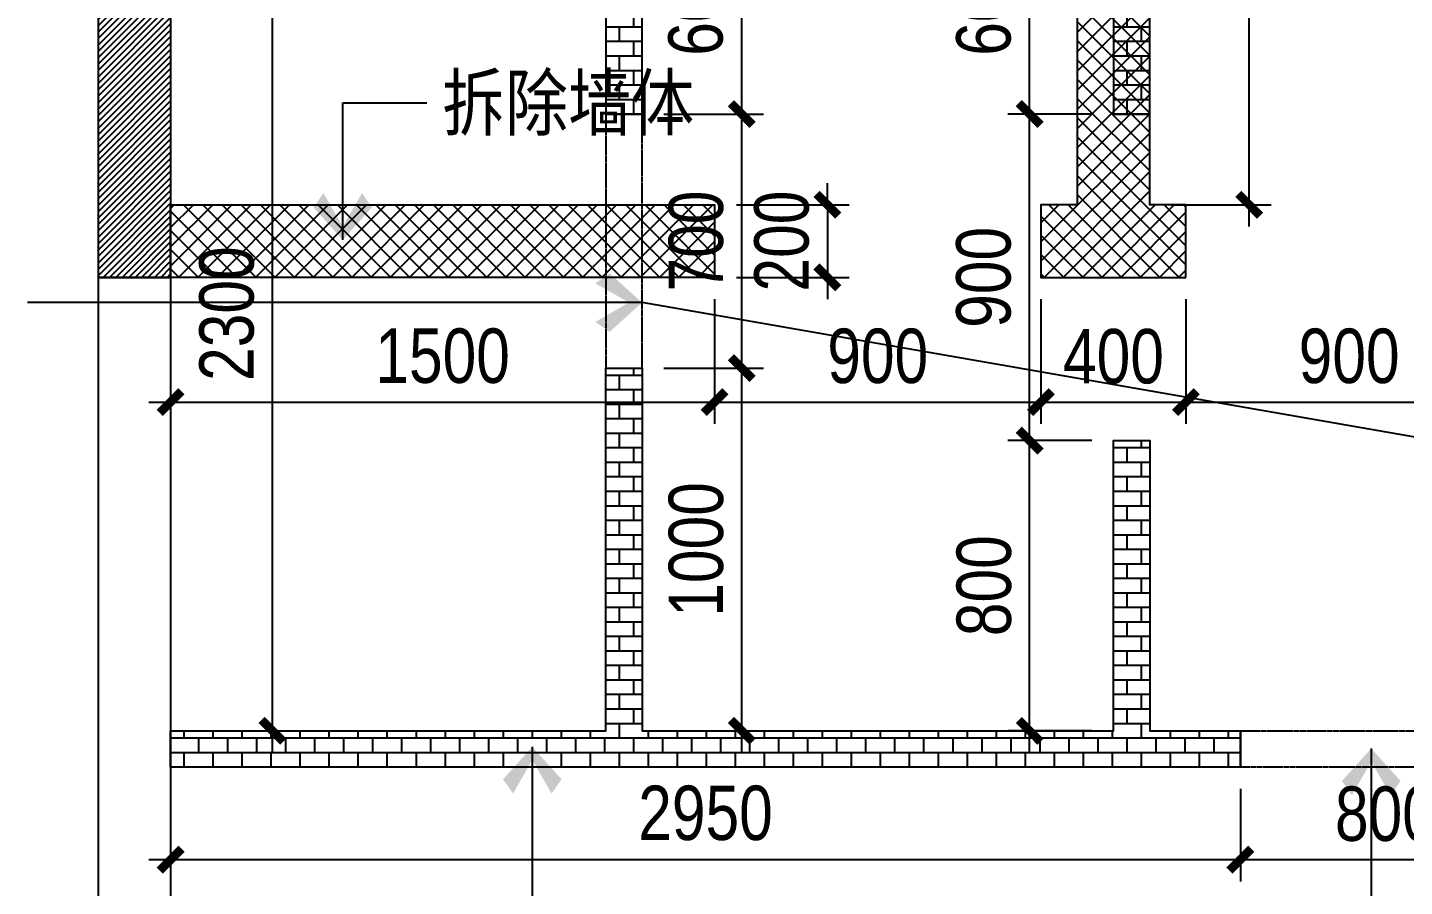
# Model space of a CAD drawing. Extents: x 160245 to 405305, y -111140 to 232735.
# Drawn here: x 334168 to 337965, y -101170 to -98802 of the extents above; entities that cross this region are included whole.
import ezdxf

# ---------------------------------------------------------------- set-up
doc = ezdxf.new("R2010")
doc.units = 0
doc.header["$LTSCALE"] = 10
doc.header["$MEASUREMENT"] = 0
doc.linetypes.add('DASH', pattern=[0.35, 0.25, -0.1])
doc.layers.get('Defpoints').update_dxf_attribs({"color": 229})
for name, color, linetype in [('P-N wall 新建隔墙2', 241, 'Continuous'), ('P-O wall 原始墙体', 245, 'Continuous'), ('P-O wall 拆除墙体', 245, 'Continuous')]:
    doc.layers.add(name, color=color, linetype=linetype)
doc.styles.add('PDC DIM', font='PMingLiU-ExtB.ttf', dxfattribs={"width": 0.85})
doc.dimstyles.new('PDC-A2', dxfattribs={"dimscale": 0, "dimtxt": 2.5, "dimasz": 1, "dimexe": 1, "dimexo": 1, "dimgap": 0.7, "dimtad": 1, "dimdec": 0, "dimtxsty": 'PDC DIM', "dimblk": 'ARCHTICK', "dimcen": 1, "dimdle": 1, "dimclrd": 8, "dimclre": 8, "dimclrt": 9, "dimadec": 0, "dimazin": 0, "dimtfac": 1, "dimtdec": 0, "dimtix": 1, "dimtmove": 2, "dimatfit": 3, "dimldrblk": 'PDC A2 T R', "dimfxl": 10, "dimfxlon": 1, "dimarcsym": 0})

# ---------------------------------------------------------------- blocks, each defined once
blk = doc.blocks.new('_ArchTick')
at = {"color": 0, "linetype": 'ByBlock', "const_width": 0.4}
blk.add_lwpolyline([(-0.5, -0.5), (0.5, 0.5)], dxfattribs=at)
blk = doc.blocks.new('*D1988')
at = {"layer": 'Defpoints', "color": 0, "transparency": 16777216}
for p in [(334562.5, -99490.6), (336062.5, -99490.6), (336062.5, -99834.5)]:
    blk.add_point(p, dxfattribs=at)
at = {"layer": 'P-O wall 拆除墙体', "color": 8, "lineweight": -2, "transparency": 16777216}
for p, q in [((334562.5, -99550.6), (334562.5, -99894.5)), ((336062.5, -99550.6), (336062.5, -99894.5)), ((334502.5, -99834.5), (336122.5, -99834.5))]:
    blk.add_line(p, q, dxfattribs=at)
at = {"layer": 'P-O wall 拆除墙体', "color": 8, "lineweight": -2, "transparency": 16777216, "xscale": 60, "yscale": 60, "zscale": 60, "rotation": 180}
blk.add_blockref('_ArchTick', (334562.5, -99834.5), dxfattribs=at)
at = {"layer": 'P-O wall 拆除墙体', "color": 8, "lineweight": -2, "transparency": 16777216, "xscale": 60, "yscale": 60, "zscale": 60}
blk.add_blockref('_ArchTick', (336062.5, -99834.5), dxfattribs=at)
at = {"layer": 'P-O wall 拆除墙体', "color": 9, "transparency": 16777216, "insert": (335312.5, -99707.6), "char_height": 150, "attachment_point": 5, "style": 'PDC DIM'}
blk.add_mtext('1500', dxfattribs=at)
blk = doc.blocks.new('PDC A2 T R')
at = {"color": 0, "linetype": 'ByBlock'}
blk.add_line((0, 0), (-2, 0), dxfattribs=at)
for points in [[(-2.147, 0.886), (-1.491, 1.345), (-0.6, 0), (0, 0)], [(-2.147, -0.886), (-1.491, -1.345), (-0.6, 0), (0, 0)]]:
    blk.add_solid(points, dxfattribs=at)
blk = doc.blocks.new('*D1989')
at = {"layer": 'Defpoints', "color": 0, "transparency": 16777216}
for p in [(336062.5, -99490.6), (336962.5, -99490.6), (336962.5, -99834.5)]:
    blk.add_point(p, dxfattribs=at)
at = {"layer": 'P-O wall 拆除墙体', "color": 8, "lineweight": -2, "transparency": 16777216}
for p, q in [((336062.5, -99550.6), (336062.5, -99894.5)), ((336962.5, -99550.6), (336962.5, -99894.5)), ((336002.5, -99834.5), (337022.5, -99834.5))]:
    blk.add_line(p, q, dxfattribs=at)
at = {"layer": 'P-O wall 拆除墙体', "color": 8, "lineweight": -2, "transparency": 16777216, "xscale": 60, "yscale": 60, "zscale": 60, "rotation": 180}
blk.add_blockref('_ArchTick', (336062.5, -99834.5), dxfattribs=at)
at = {"layer": 'P-O wall 拆除墙体', "color": 8, "lineweight": -2, "transparency": 16777216, "xscale": 60, "yscale": 60, "zscale": 60}
blk.add_blockref('_ArchTick', (336962.5, -99834.5), dxfattribs=at)
at = {"layer": 'P-O wall 拆除墙体', "color": 9, "transparency": 16777216, "insert": (336512.5, -99708), "char_height": 150, "attachment_point": 5, "style": 'PDC DIM'}
blk.add_mtext('900', dxfattribs=at)
blk = doc.blocks.new('*D1990')
at = {"layer": 'Defpoints', "color": 0, "transparency": 16777216}
for p in [(336962.5, -99490.6), (337362.5, -99490.6), (337362.5, -99834.5)]:
    blk.add_point(p, dxfattribs=at)
at = {"layer": 'P-O wall 拆除墙体', "color": 8, "lineweight": -2, "transparency": 16777216}
for p, q in [((336962.5, -99550.6), (336962.5, -99894.5)), ((337362.5, -99550.6), (337362.5, -99894.5)), ((336902.5, -99834.5), (337422.5, -99834.5))]:
    blk.add_line(p, q, dxfattribs=at)
at = {"layer": 'P-O wall 拆除墙体', "color": 8, "lineweight": -2, "transparency": 16777216, "xscale": 60, "yscale": 60, "zscale": 60, "rotation": 180}
blk.add_blockref('_ArchTick', (336962.5, -99834.5), dxfattribs=at)
at = {"layer": 'P-O wall 拆除墙体', "color": 8, "lineweight": -2, "transparency": 16777216, "xscale": 60, "yscale": 60, "zscale": 60}
blk.add_blockref('_ArchTick', (337362.5, -99834.5), dxfattribs=at)
at = {"layer": 'P-O wall 拆除墙体', "color": 9, "transparency": 16777216, "insert": (337162.5, -99709), "char_height": 150, "attachment_point": 5, "style": 'PDC DIM'}
blk.add_mtext('400', dxfattribs=at)
blk = doc.blocks.new('*D1991')
at = {"layer": 'Defpoints', "color": 0, "transparency": 16777216}
for p in [(337362.5, -99490.6), (338262.5, -99490.6), (338262.5, -99834.5)]:
    blk.add_point(p, dxfattribs=at)
at = {"layer": 'P-O wall 拆除墙体', "color": 8, "lineweight": -2, "transparency": 16777216}
for p, q in [((337362.5, -99550.6), (337362.5, -99894.5)), ((338262.5, -99550.6), (338262.5, -99894.5)), ((337302.5, -99834.5), (338322.5, -99834.5))]:
    blk.add_line(p, q, dxfattribs=at)
at = {"layer": 'P-O wall 拆除墙体', "color": 8, "lineweight": -2, "transparency": 16777216, "xscale": 60, "yscale": 60, "zscale": 60, "rotation": 180}
blk.add_blockref('_ArchTick', (337362.5, -99834.5), dxfattribs=at)
at = {"layer": 'P-O wall 拆除墙体', "color": 8, "lineweight": -2, "transparency": 16777216, "xscale": 60, "yscale": 60, "zscale": 60}
blk.add_blockref('_ArchTick', (338262.5, -99834.5), dxfattribs=at)
at = {"layer": 'P-O wall 拆除墙体', "color": 9, "transparency": 16777216, "insert": (337812.5, -99708), "char_height": 150, "attachment_point": 5, "style": 'PDC DIM'}
blk.add_mtext('900', dxfattribs=at)
blk = doc.blocks.new('*D1993')
at = {"layer": 'Defpoints', "color": 0, "transparency": 16777216}
for p in [(337262.5, -96540.6), (337537.1, -96540.6), (337262.5, -99290.6)]:
    blk.add_point(p, dxfattribs=at)
at = {"layer": 'P-O wall 拆除墙体', "color": 8, "lineweight": -2, "transparency": 16777216}
for p, q in [((337537.1, -99350.6), (337537.1, -96480.6)), ((337322.5, -96540.6), (337597.1, -96540.6)), ((337322.5, -99290.6), (337597.1, -99290.6))]:
    blk.add_line(p, q, dxfattribs=at)
at = {"layer": 'P-O wall 拆除墙体', "color": 8, "lineweight": -2, "transparency": 16777216, "xscale": 60, "yscale": 60, "zscale": 60}
for p, rotation in [((337537.1, -96540.6), 90), ((337537.1, -99290.6), 270)]:
    blk.add_blockref('_ArchTick', p, dxfattribs=dict(at, rotation=rotation))
at = {"layer": 'P-O wall 拆除墙体', "color": 9, "transparency": 16777216, "insert": (337410.2, -97915.6), "char_height": 150, "attachment_point": 5, "rotation": 90, "style": 'PDC DIM'}
blk.add_mtext('2750', dxfattribs=at)
blk = doc.blocks.new('*D1998')
at = {"layer": 'Defpoints', "color": 0, "transparency": 16777216}
for p in [(336062.5, -99290.6), (336062.5, -99490.6), (336373.5, -99490.6)]:
    blk.add_point(p, dxfattribs=at)
at = {"layer": 'P-O wall 拆除墙体', "color": 8, "lineweight": -2, "transparency": 16777216}
for p, q in [((336373.5, -99290.6), (336373.5, -99230.6)), ((336122.5, -99290.6), (336433.5, -99290.6)), ((336373.5, -99290.6), (336373.5, -99490.6)), ((336122.5, -99490.6), (336433.5, -99490.6)), ((336373.5, -99490.6), (336373.5, -99550.6))]:
    blk.add_line(p, q, dxfattribs=at)
at = {"layer": 'P-O wall 拆除墙体', "color": 8, "lineweight": -2, "transparency": 16777216, "xscale": 60, "yscale": 60, "zscale": 60}
for p, rotation in [((336373.5, -99290.6), 270), ((336373.5, -99490.6), 90)]:
    blk.add_blockref('_ArchTick', p, dxfattribs=dict(at, rotation=rotation))
at = {"layer": 'P-O wall 拆除墙体', "color": 9, "transparency": 16777216, "insert": (336248, -99390.6), "char_height": 150, "attachment_point": 5, "rotation": 90, "style": 'PDC DIM'}
blk.add_mtext('200', dxfattribs=at)
blk = doc.blocks.new('*D2083')
at = {"layer": 'Defpoints', "color": 0, "transparency": 16777216}
for p in [(334562.5, -100840.6), (337512.5, -100840.6), (337512.5, -101095.6)]:
    blk.add_point(p, dxfattribs=at)
at = {"layer": 'P-N wall 新建隔墙2', "color": 8, "lineweight": -2, "transparency": 16777216}
for p, q in [((334562.5, -100900.6), (334562.5, -101155.6)), ((337512.5, -100900.6), (337512.5, -101155.6)), ((334502.5, -101095.6), (337572.5, -101095.6))]:
    blk.add_line(p, q, dxfattribs=at)
at = {"layer": 'P-N wall 新建隔墙2', "color": 8, "lineweight": -2, "transparency": 16777216, "xscale": 60, "yscale": 60, "zscale": 60, "rotation": 180}
blk.add_blockref('_ArchTick', (334562.5, -101095.6), dxfattribs=at)
at = {"layer": 'P-N wall 新建隔墙2', "color": 8, "lineweight": -2, "transparency": 16777216, "xscale": 60, "yscale": 60, "zscale": 60}
blk.add_blockref('_ArchTick', (337512.5, -101095.6), dxfattribs=at)
at = {"layer": 'P-N wall 新建隔墙2', "color": 9, "transparency": 16777216, "insert": (336037.5, -100967.7), "char_height": 150, "attachment_point": 5, "style": 'PDC DIM'}
blk.add_mtext('2950', dxfattribs=at)
blk = doc.blocks.new('*D2084')
at = {"layer": 'Defpoints', "color": 0, "transparency": 16777216}
for p in [(337512.5, -100840.6), (338312.5, -100840.6), (338312.5, -101095.6)]:
    blk.add_point(p, dxfattribs=at)
at = {"layer": 'P-N wall 新建隔墙2', "color": 8, "lineweight": -2, "transparency": 16777216}
for p, q in [((337512.5, -100900.6), (337512.5, -101155.6)), ((338312.5, -100900.6), (338312.5, -101155.6)), ((337452.5, -101095.6), (338372.5, -101095.6))]:
    blk.add_line(p, q, dxfattribs=at)
at = {"layer": 'P-N wall 新建隔墙2', "color": 8, "lineweight": -2, "transparency": 16777216, "xscale": 60, "yscale": 60, "zscale": 60, "rotation": 180}
blk.add_blockref('_ArchTick', (337512.5, -101095.6), dxfattribs=at)
at = {"layer": 'P-N wall 新建隔墙2', "color": 8, "lineweight": -2, "transparency": 16777216, "xscale": 60, "yscale": 60, "zscale": 60}
blk.add_blockref('_ArchTick', (338312.5, -101095.6), dxfattribs=at)
at = {"layer": 'P-N wall 新建隔墙2', "color": 9, "transparency": 16777216, "insert": (337912.5, -100970.1), "char_height": 150, "attachment_point": 5, "style": 'PDC DIM'}
blk.add_mtext('800', dxfattribs=at)
blk = doc.blocks.new('*D2100')
at = {"layer": 'Defpoints', "color": 0, "transparency": 16777216}
for p in [(335862.5, -99740.6), (336137.4, -99740.6), (335862.5, -100740.6)]:
    blk.add_point(p, dxfattribs=at)
at = {"layer": 'P-N wall 新建隔墙2', "color": 8, "lineweight": -2, "transparency": 16777216}
for p, q in [((336137.4, -100800.6), (336137.4, -99680.6)), ((335922.5, -99740.6), (336197.4, -99740.6)), ((335922.5, -100740.6), (336197.4, -100740.6))]:
    blk.add_line(p, q, dxfattribs=at)
at = {"layer": 'P-N wall 新建隔墙2', "color": 8, "lineweight": -2, "transparency": 16777216, "xscale": 60, "yscale": 60, "zscale": 60}
for p, rotation in [((336137.4, -99740.6), 90), ((336137.4, -100740.6), 270)]:
    blk.add_blockref('_ArchTick', p, dxfattribs=dict(at, rotation=rotation))
at = {"layer": 'P-N wall 新建隔墙2', "color": 9, "transparency": 16777216, "insert": (336011.9, -100240.6), "char_height": 150, "attachment_point": 5, "rotation": 90, "style": 'PDC DIM'}
blk.add_mtext('1000', dxfattribs=at)
blk = doc.blocks.new('*D2101')
at = {"layer": 'Defpoints', "color": 0, "transparency": 16777216}
for p in [(335862.5, -99040.6), (336137.4, -99040.6), (335862.5, -99740.6)]:
    blk.add_point(p, dxfattribs=at)
at = {"layer": 'P-N wall 新建隔墙2', "color": 8, "lineweight": -2, "transparency": 16777216}
for p, q in [((336137.4, -99800.6), (336137.4, -98980.6)), ((335922.5, -99040.6), (336197.4, -99040.6)), ((335922.5, -99740.6), (336197.4, -99740.6))]:
    blk.add_line(p, q, dxfattribs=at)
at = {"layer": 'P-N wall 新建隔墙2', "color": 8, "lineweight": -2, "transparency": 16777216, "xscale": 60, "yscale": 60, "zscale": 60}
for p, rotation in [((336137.4, -99040.6), 90), ((336137.4, -99740.6), 270)]:
    blk.add_blockref('_ArchTick', p, dxfattribs=dict(at, rotation=rotation))
at = {"layer": 'P-N wall 新建隔墙2', "color": 9, "transparency": 16777216, "insert": (336011.9, -99390.6), "char_height": 150, "attachment_point": 5, "rotation": 90, "style": 'PDC DIM'}
blk.add_mtext('700', dxfattribs=at)
blk = doc.blocks.new('*D2102')
at = {"layer": 'Defpoints', "color": 0, "transparency": 16777216}
for p in [(335862.5, -98440.6), (336137.4, -98440.6), (335862.5, -99040.6)]:
    blk.add_point(p, dxfattribs=at)
at = {"layer": 'P-N wall 新建隔墙2', "color": 8, "lineweight": -2, "transparency": 16777216}
for p, q in [((336137.4, -99100.6), (336137.4, -98380.6)), ((335922.5, -98440.6), (336197.4, -98440.6)), ((335922.5, -99040.6), (336197.4, -99040.6))]:
    blk.add_line(p, q, dxfattribs=at)
at = {"layer": 'P-N wall 新建隔墙2', "color": 8, "lineweight": -2, "transparency": 16777216, "xscale": 60, "yscale": 60, "zscale": 60}
for p, rotation in [((336137.4, -98440.6), 90), ((336137.4, -99040.6), 270)]:
    blk.add_blockref('_ArchTick', p, dxfattribs=dict(at, rotation=rotation))
at = {"layer": 'P-N wall 新建隔墙2', "color": 9, "transparency": 16777216, "insert": (336010.9, -98740.6), "char_height": 150, "attachment_point": 5, "rotation": 90, "style": 'PDC DIM'}
blk.add_mtext('600', dxfattribs=at)
blk = doc.blocks.new('*D2103')
at = {"layer": 'Defpoints', "color": 0, "transparency": 16777216}
for p in [(336931.4, -99940.6), (337162.5, -99940.6), (337162.5, -100740.6)]:
    blk.add_point(p, dxfattribs=at)
at = {"layer": 'P-N wall 新建隔墙2', "color": 8, "lineweight": -2, "transparency": 16777216}
for p, q in [((336931.4, -100800.6), (336931.4, -99880.6)), ((337102.5, -99940.6), (336871.4, -99940.6)), ((337102.5, -100740.6), (336871.4, -100740.6))]:
    blk.add_line(p, q, dxfattribs=at)
at = {"layer": 'P-N wall 新建隔墙2', "color": 8, "lineweight": -2, "transparency": 16777216, "xscale": 60, "yscale": 60, "zscale": 60}
for p, rotation in [((336931.4, -99940.6), 90), ((336931.4, -100740.6), 270)]:
    blk.add_blockref('_ArchTick', p, dxfattribs=dict(at, rotation=rotation))
at = {"layer": 'P-N wall 新建隔墙2', "color": 9, "transparency": 16777216, "insert": (336805.9, -100340.6), "char_height": 150, "attachment_point": 5, "rotation": 90, "style": 'PDC DIM'}
blk.add_mtext('800', dxfattribs=at)
blk = doc.blocks.new('*D2104')
at = {"layer": 'Defpoints', "color": 0, "transparency": 16777216}
for p in [(336931.4, -99040.6), (337162.5, -99040.6), (337162.5, -99940.6)]:
    blk.add_point(p, dxfattribs=at)
at = {"layer": 'P-N wall 新建隔墙2', "color": 8, "lineweight": -2, "transparency": 16777216}
for p, q in [((336931.4, -100000.6), (336931.4, -98980.6)), ((337102.5, -99040.6), (336871.4, -99040.6)), ((337102.5, -99940.6), (336871.4, -99940.6))]:
    blk.add_line(p, q, dxfattribs=at)
at = {"layer": 'P-N wall 新建隔墙2', "color": 8, "lineweight": -2, "transparency": 16777216, "xscale": 60, "yscale": 60, "zscale": 60}
for p, rotation in [((336931.4, -99040.6), 90), ((336931.4, -99940.6), 270)]:
    blk.add_blockref('_ArchTick', p, dxfattribs=dict(at, rotation=rotation))
at = {"layer": 'P-N wall 新建隔墙2', "color": 9, "transparency": 16777216, "insert": (336804.9, -99490.6), "char_height": 150, "attachment_point": 5, "rotation": 90, "style": 'PDC DIM'}
blk.add_mtext('900', dxfattribs=at)
blk = doc.blocks.new('*D2105')
at = {"layer": 'Defpoints', "color": 0, "transparency": 16777216}
for p in [(336931.4, -98440.6), (337162.5, -98440.6), (337162.5, -99040.6)]:
    blk.add_point(p, dxfattribs=at)
at = {"layer": 'P-N wall 新建隔墙2', "color": 8, "lineweight": -2, "transparency": 16777216}
for p, q in [((336931.4, -99100.6), (336931.4, -98380.6)), ((337102.5, -98440.6), (336871.4, -98440.6)), ((337102.5, -99040.6), (336871.4, -99040.6))]:
    blk.add_line(p, q, dxfattribs=at)
at = {"layer": 'P-N wall 新建隔墙2', "color": 8, "lineweight": -2, "transparency": 16777216, "xscale": 60, "yscale": 60, "zscale": 60}
for p, rotation in [((336931.4, -98440.6), 90), ((336931.4, -99040.6), 270)]:
    blk.add_blockref('_ArchTick', p, dxfattribs=dict(at, rotation=rotation))
at = {"layer": 'P-N wall 新建隔墙2', "color": 9, "transparency": 16777216, "insert": (336804.9, -98740.6), "char_height": 150, "attachment_point": 5, "rotation": 90, "style": 'PDC DIM'}
blk.add_mtext('600', dxfattribs=at)
blk = doc.blocks.new('*D2110')
at = {"layer": 'Defpoints', "color": 0, "transparency": 16777216}
for p in [(334562.5, -98440.6), (334843, -98440.6), (334562.5, -100740.6)]:
    blk.add_point(p, dxfattribs=at)
at = {"layer": 'P-N wall 新建隔墙2', "color": 8, "lineweight": -2, "transparency": 16777216}
for p, q in [((334843, -100800.6), (334843, -98380.6)), ((334622.5, -98440.6), (334903, -98440.6)), ((334622.5, -100740.6), (334903, -100740.6))]:
    blk.add_line(p, q, dxfattribs=at)
at = {"layer": 'P-N wall 新建隔墙2', "color": 8, "lineweight": -2, "transparency": 16777216, "xscale": 60, "yscale": 60, "zscale": 60}
for p, rotation in [((334843, -98440.6), 90), ((334843, -100740.6), 270)]:
    blk.add_blockref('_ArchTick', p, dxfattribs=dict(at, rotation=rotation))
at = {"layer": 'P-N wall 新建隔墙2', "color": 9, "transparency": 16777216, "insert": (334717.5, -99590.6), "char_height": 150, "attachment_point": 5, "rotation": 90, "style": 'PDC DIM'}
blk.add_mtext('2300', dxfattribs=at)

msp = doc.modelspace()

# ---------------------------------------------------------------- hatches: boundary and pattern name
at = {"layer": 'P-N wall 新建隔墙2'}
h = msp.add_hatch(dxfattribs=at)
h.set_pattern_fill('AR-B816', color=250, scale=5)
h.paths.add_polyline_path([(337262.5, -97490.6), (337262.5, -97340.6), (337062.5, -97340.6), (337062.5, -97390.6), (336762.5, -97390.6), (336762.5, -98340.6), (334562.5, -98340.6), (334562.5, -98440.6), (335762.5, -98440.6), (335762.5, -99040.6), (335862.5, -99040.6), (335862.5, -98440.6), (337162.5, -98440.6), (337162.5, -99040.6), (337262.5, -99040.6), (337262.5, -98340.6), (336862.5, -98340.6), (336862.5, -97490.6)])
h = msp.add_hatch(dxfattribs=at)
h.set_pattern_fill('AR-B816', color=250, scale=5)
h.paths.add_polyline_path([(334562.5, -100740.6), (335762.5, -100740.6), (335762.5, -99740.6), (335862.5, -99740.6), (335862.5, -100740.6), (337162.5, -100740.6), (337162.5, -99940.6), (337262.5, -99940.6), (337262.5, -100740.6), (337512.5, -100740.6), (337512.5, -100840.6), (334562.5, -100840.6)])
at = {"layer": 'P-O wall 原始墙体'}
h = msp.add_hatch(dxfattribs=at)
h.set_pattern_fill('ANSI31', color=256, scale=100, style=0)
h.set_pattern_definition([(45, (123446.859, 0), (-8.83883476, 8.83883476), [])])
h.paths.add_polyline_path([(334562.5, -98590.6), (334362.5, -98590.6), (334362.5, -99490.6), (334562.5, -99490.6)])
at = {"layer": 'P-O wall 拆除墙体'}
h = msp.add_hatch(dxfattribs=at)
h.set_pattern_fill('ANSI37', color=250, scale=300)
h.paths.add_polyline_path([(337362.5, -99490.6), (337362.5, -99290.6), (337262.5, -99290.6), (337262.5, -96540.6), (337062.5, -96540.6), (337062.5, -98090.6), (336662.5, -98090.6), (336662.5, -98290.6), (337062.5, -98290.6), (337062.5, -99290.6), (336962.5, -99290.6), (336962.5, -99490.6)])
h = msp.add_hatch(dxfattribs=at)
h.set_pattern_fill('ANSI37', color=250, scale=300)
h.paths.add_polyline_path([(334562.5, -99290.6), (336062.5, -99290.6), (336062.5, -99490.6), (334562.5, -99490.6)])

# ---------------------------------------------------------------- linework, layer by layer
at = {"layer": 'P-N wall 新建隔墙2'}
for points in [[(337262.5, -97490.6), (337262.5, -97340.6), (337062.5, -97340.6), (337062.5, -97390.6), (336762.5, -97390.6), (336762.5, -98340.6), (334562.5, -98340.6), (334562.5, -98440.6), (335762.5, -98440.6), (335762.5, -99040.6), (335862.5, -99040.6), (335862.5, -98440.6), (337162.5, -98440.6), (337162.5, -99040.6), (337262.5, -99040.6), (337262.5, -98340.6), (336862.5, -98340.6), (336862.5, -97490.6), (337262.5, -97490.6)], [(334562.5, -100740.6), (335762.5, -100740.6), (335762.5, -99740.6), (335862.5, -99740.6), (335862.5, -100740.6), (337162.5, -100740.6), (337162.5, -99940.6), (337262.5, -99940.6), (337262.5, -100740.6), (337512.5, -100740.6), (337512.5, -100840.6), (334562.5, -100840.6), (334562.5, -100740.6)]]:
    msp.add_lwpolyline(points, dxfattribs=at)
at = {"layer": 'P-N wall 新建隔墙2', "linetype": 'DASH'}
for points in [[(335862.5, -99040.6), (335762.5, -99040.6), (335762.5, -99740.6), (335862.5, -99740.6)], [(338312.5, -100840.6), (337512.5, -100840.6), (337512.5, -100740.6), (338312.5, -100740.6)]]:
    msp.add_lwpolyline(points, close=True, dxfattribs=at)
at = {"layer": 'P-O wall 原始墙体'}
for p, q in [((334362.5, -98190.6), (334362.5, -99490.6)), ((334562.5, -98290.6), (334562.5, -99490.6)), ((334562.5, -99490.6), (334362.5, -99490.6)), ((334362.5, -99490.6), (334362.5, -102090.6)), ((334362.5, -99490.6), (334562.5, -99490.6)), ((334562.5, -99490.6), (334562.5, -101990.6))]:
    msp.add_line(p, q, dxfattribs=at)
at = {"layer": 'P-O wall 拆除墙体'}
msp.add_lwpolyline([(337362.5, -99490.6), (337362.5, -99290.6), (337262.5, -99290.6), (337262.5, -96540.6), (337062.5, -96540.6), (337062.5, -98090.6), (336662.5, -98090.6), (336662.5, -98290.6), (337062.5, -98290.6), (337062.5, -99290.6), (336962.5, -99290.6), (336962.5, -99490.6), (337362.5, -99490.6)], dxfattribs=at)
msp.add_lwpolyline([(334562.5, -99290.6), (336062.5, -99290.6), (336062.5, -99490.6), (334562.5, -99490.6)], close=True, dxfattribs=at)

# ---------------------------------------------------------------- texts
at = {"layer": 'P-O wall 拆除墙体', "color": 9, "insert": (335310.8, -98934.1), "char_height": 150, "attachment_point": 1, "style": 'PDC DIM'}
msp.add_mtext('拆除墙体', dxfattribs=at)

# ---------------------------------------------------------------- dimensions: what is measured, and where the dimension line sits
at = {"layer": 'P-N wall 新建隔墙2'}
for base, p1, p2, picture, middle in [((334843, -98440.6), (334562.5, -100740.6), (334562.5, -98440.6), '*D2110', (334717.5, -99590.6)), ((336137.4, -98440.6), (335862.5, -99040.6), (335862.5, -98440.6), '*D2102', (336010.9, -98740.6)), ((336931.4, -98440.6), (337162.5, -99040.6), (337162.5, -98440.6), '*D2105', (336804.9, -98740.6)), ((336137.4, -99040.6), (335862.5, -99740.6), (335862.5, -99040.6), '*D2101', (336011.9, -99390.6)), ((336931.4, -99040.6), (337162.5, -99940.6), (337162.5, -99040.6), '*D2104', (336804.9, -99490.6)), ((336137.4, -99740.6), (335862.5, -100740.6), (335862.5, -99740.6), '*D2100', (336011.9, -100240.6)), ((336931.4, -99940.6), (337162.5, -100740.6), (337162.5, -99940.6), '*D2103', (336805.9, -100340.6))]:
    dim = msp.add_linear_dim(base=base, p1=p1, p2=p2, angle=90, dimstyle='PDC-A2', override={"dimscale": 60}, dxfattribs=at)
    dim.commit()
    dim.dimension.update_dxf_attribs({"geometry": picture, "text_midpoint": middle})
for base, p1, p2, picture, middle in [((337512.5, -101095.6), (334562.5, -100840.6), (337512.5, -100840.6), '*D2083', (336037.5, -100967.7)), ((338312.5, -101095.6), (337512.5, -100840.6), (338312.5, -100840.6), '*D2084', (337912.5, -100970.1))]:
    dim = msp.add_linear_dim(base=base, p1=p1, p2=p2, dimstyle='PDC-A2', override={"dimscale": 60}, dxfattribs=at)
    dim.commit()
    dim.dimension.update_dxf_attribs({"geometry": picture, "text_midpoint": middle})
at = {"layer": 'P-O wall 拆除墙体'}
for base, p1, p2, picture, middle in [((337537.1, -96540.6), (337262.5, -99290.6), (337262.5, -96540.6), '*D1993', (337410.2, -97915.6)), ((336373.5, -99490.6), (336062.5, -99290.6), (336062.5, -99490.6), '*D1998', (336248, -99390.6))]:
    dim = msp.add_linear_dim(base=base, p1=p1, p2=p2, angle=90, dimstyle='PDC-A2', override={"dimscale": 60}, dxfattribs=at)
    dim.commit()
    dim.dimension.update_dxf_attribs({"geometry": picture, "text_midpoint": middle})
for base, p1, p2, picture, middle in [((336062.5, -99834.5), (334562.5, -99490.6), (336062.5, -99490.6), '*D1988', (335312.5, -99707.6)), ((336962.5, -99834.5), (336062.5, -99490.6), (336962.5, -99490.6), '*D1989', (336512.5, -99708)), ((337362.5, -99834.5), (336962.5, -99490.6), (337362.5, -99490.6), '*D1990', (337162.5, -99709)), ((338262.5, -99834.5), (337362.5, -99490.6), (338262.5, -99490.6), '*D1991', (337812.5, -99708))]:
    dim = msp.add_linear_dim(base=base, p1=p1, p2=p2, dimstyle='PDC-A2', override={"dimscale": 60}, dxfattribs=at)
    dim.commit()
    dim.dimension.update_dxf_attribs({"geometry": picture, "text_midpoint": middle})

# ---------------------------------------------------------------- leaders
at = {"layer": 'P-N wall 新建隔墙2'}
for points in [[(335862.5, -99560.2), (334167.8, -99560.2)], [(338476.8, -100015.3), (335862.5, -99560.2)]]:
    msp.add_leader(points, dimstyle='PDC-A2', override={"dimscale": 60, "dimtad": 0}, dxfattribs=at)
at = {"layer": 'P-N wall 新建隔墙2', "annotation_type": 0, "has_hookline": 1}
for points, hookline_direction, text_width in [([(335559.8, -100784.8), (335559.8, -101677.3), (335804.9, -101677.3)], 0, 1127.3), ([(337873.5, -100789.3), (337873.5, -101297.2), (337716.4, -101297.2)], 1, 1662.7)]:
    msp.add_leader(points, dimstyle='PDC-A2', override={"dimscale": 60, "dimtad": 0}, dxfattribs=dict(at, hookline_direction=hookline_direction, text_width=text_width))
at = {"layer": 'P-O wall 拆除墙体', "annotation_type": 0, "has_hookline": 1, "hookline_direction": 0, "text_width": 748.5}
msp.add_leader([(335037, -99387.1), (335037, -99009.1), (335268.8, -99009.1)], dimstyle='PDC-A2', override={"dimscale": 60, "dimtad": 0}, dxfattribs=at)

doc.saveas('drawing.dxf')
